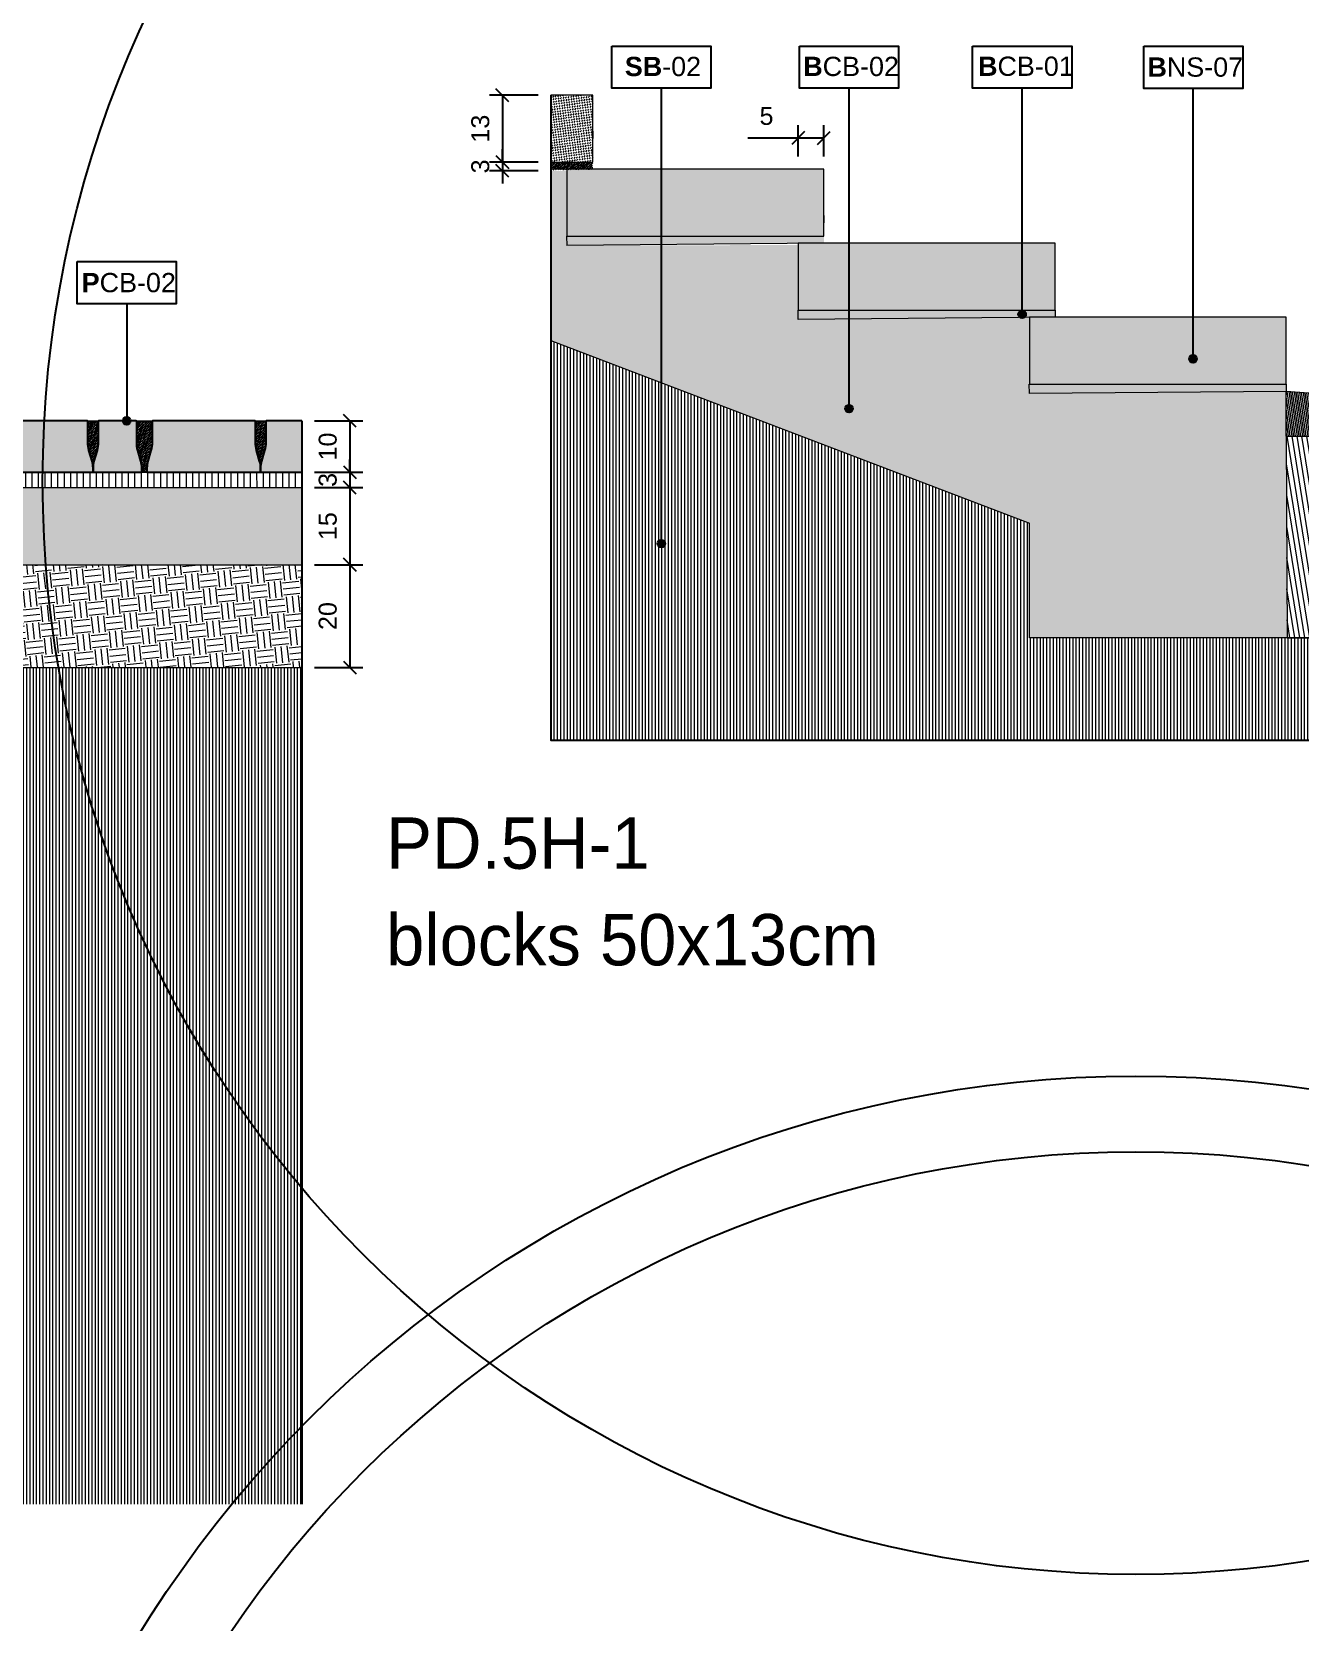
# Model space of a CAD drawing. Header units: metres. Extents: x -325 to 301, y -147 to 149.
# Drawn here: x 67.626 to 70.095, y 50.334 to 53.429 of the extents above; entities that cross this region are included whole.
import ezdxf

# ---------------------------------------------------------------- set-up
doc = ezdxf.new("R2010")
doc.units = ezdxf.units.M
doc.layers.get('Defpoints').update_dxf_attribs({"lineweight": 13})
doc.layers.add('-aux', color=50, linetype='Continuous', plot=False)
doc.layers.add('-AUX_MON', color=3, linetype='Continuous', plot=False)
doc.layers.add('0-TX-1_25', color=7, linetype='Continuous', true_color=0x3f4f7f)
doc.layers.add('EIT_3 TR sorra', color=7, linetype='Continuous', true_color=0xd8ceb0)
for name, color, linetype, lineweight, true_color in [('03-TR-Paviment_05_Open Joint Precast Pavements', 7, 'Continuous', 5, 0xb3b3b3), ('03-TR-Paviment_07_Precast Concrete Blocks', 7, 'Continuous', 5, 0xe7ddd0), ('03-TR-Paviment_08_Natural Stone Bleachers', 7, 'Continuous', 5, 0xafad9d), ('3-TR sorra granitica', 7, 'Continuous', 0, 0xf2dac9), ('3-TR tot_u', 7, 'Continuous', 5, 0x787878)]:
    doc.layers.add(name, color=color, linetype=linetype, lineweight=lineweight, true_color=true_color)
for name, color, linetype, lineweight in [('1-CM', 7, 'Continuous', 0), ('3-TR Formigó', 252, 'Continuous', 0), ('3-TR Seleccionat', 44, 'Continuous', 0), ('3-TR Tot-u', 37, 'Continuous', 0)]:
    doc.layers.add(name, color=color, linetype=linetype, lineweight=lineweight)
for name, color, linetype in [('1-L- kodolé', 7, 'Continuous'), ('1-SECCIÓ', 1, 'Continuous'), ('A-KEYPLAN_HATCH', 7, 'Continuous'), ('A_TEXT_2', 7, 'Continuous')]:
    doc.layers.add(name, color=color, linetype=linetype)
doc.styles.get("Standard").update_dxf_attribs({"font": 'arial.ttf'})
doc.styles.add('x-llegenda materials$0$ENGRAVERS', font='TT0586M.TTF')
doc.dimstyles.new('ISO-25', dxfattribs={"dimtxt": 0.1, "dimasz": 0.1, "dimexe": 0.1, "dimexo": 0.1, "dimgap": 0.1, "dimtad": 1, "dimdec": 0, "dimlfac": 100, "dimzin": 9, "dimtxsty": 'Standard', "dimblk": 'OBLIQUE', "dimcen": 0.1, "dimadec": 0, "dimazin": 0, "dimtfac": 1, "dimtdec": 0, "dimtmove": 0, "dimatfit": 3, "dimldrblk": 'OBLIQUE', "dimfxl": 1, "dimarcsym": 0})
pattern_1 = [(44.4325457, (43.3993126, -17.644973), (0.00187572522, 0.00661871837), [0.0085328125, -0.0017065625, 0, -0.0017065625])]

# ---------------------------------------------------------------- blocks, each defined once
blk = doc.blocks.new('hatch keyplan 2')
at = {"layer": 'A-KEYPLAN_HATCH'}
blk.add_lwpolyline([(0, 0.00548), (0.01287, 0.00548), (0.01287, 0), (0, 0)], close=True, dxfattribs=at)
blk = doc.blocks.new('hatch keyplan')
at = {"layer": 'A-KEYPLAN_HATCH'}
blk.add_blockref('hatch keyplan 2', (1.43058, 0.85215), dxfattribs=at)
blk = doc.blocks.new('B07')
at = {"layer": 'A-KEYPLAN_HATCH'}
blk.add_blockref('hatch keyplan', (-1.42958, -0.85215), dxfattribs=at)
at = {"layer": 'A_TEXT_2', "insert": (0.0002, 0.00401), "char_height": 0.0025, "attachment_point": 1}
blk.add_mtext_dynamic_manual_height_columns('\\pi0.00128;{\\fArial|b1|i0|c0|p34;B}NS-07', width=0.0145619, gutter_width=0.015, heights=[0], dxfattribs=at)
blk = doc.blocks.new('B-CB01')
at = {"layer": 'A-KEYPLAN_HATCH'}
blk.add_blockref('hatch keyplan', (-1.43058, -0.85215), dxfattribs=at)
at = {"layer": 'A_TEXT_2', "insert": (-0.0008, 0.00411), "char_height": 0.0025, "attachment_point": 1}
blk.add_mtext_dynamic_manual_height_columns('\\pi0.00152;{\\fArial|b1|i0|c0|p34;B}CB-01', width=0.0145619, gutter_width=0.015, heights=[0], dxfattribs=at)
blk = doc.blocks.new('B-CB02')
at = {"layer": 'A-KEYPLAN_HATCH'}
blk.add_blockref('hatch keyplan', (-1.43058, -0.85215), dxfattribs=at)
at = {"layer": 'A_TEXT_2', "insert": (-0.0008, 0.00409), "char_height": 0.0025, "attachment_point": 1}
blk.add_mtext_dynamic_manual_height_columns('\\pi0.00129;{\\fArial|b1|i0|c0|p34;B}CB-02', width=0.0145619, gutter_width=0.015, heights=[0], dxfattribs=at)
blk = doc.blocks.new('SB-02')
at = {"layer": 'A-KEYPLAN_HATCH'}
blk.add_blockref('hatch keyplan', (-1.43058, -0.85215), dxfattribs=at)
at = {"layer": 'A_TEXT_2', "insert": (-0.0008, 0.00408), "char_height": 0.0025, "attachment_point": 1}
blk.add_mtext_dynamic_manual_height_columns('\\pi0.00249;{\\fArial|b1|i0|c0|p34;SB}-02', width=0.0145619, gutter_width=0.015, heights=[0], dxfattribs=at)
blk = doc.blocks.new('_Oblique')
at = {"color": 0, "lineweight": -2}
blk.add_line((-0.5, -0.5), (0.5, 0.5), dxfattribs=at)
blk = doc.blocks.new('*D59')
at = {"layer": '0-TX-1_25', "color": 0, "lineweight": -2, "transparency": 16777216}
for p, q in [((69.1176, 53.1866), (69.1176, 53.2474)), ((69.1676, 53.1866), (69.1676, 53.2474)), ((69.1176, 53.2224), (69.0194, 53.2224)), ((69.1676, 53.2224), (69.1176, 53.2224))]:
    blk.add_line(p, q, dxfattribs=at)
at = {"layer": 'Defpoints', "color": 0, "transparency": 16777216}
for p in [(69.1176, 53.2224), (69.1176, 53.1616), (69.1676, 53.1616)]:
    blk.add_point(p, dxfattribs=at)
at = {"layer": '0-TX-1_25', "color": 0, "lineweight": -2, "transparency": 16777216, "xscale": 0.025, "yscale": 0.025, "zscale": 0.025, "rotation": 180}
blk.add_blockref('_Oblique', (69.1176, 53.2224), dxfattribs=at)
at = {"layer": '0-TX-1_25', "color": 0, "lineweight": -2, "transparency": 16777216, "xscale": 0.025, "yscale": 0.025, "zscale": 0.025}
blk.add_blockref('_Oblique', (69.1676, 53.2224), dxfattribs=at)
at = {"layer": '0-TX-1_25', "color": 0, "transparency": 16777216, "insert": (69.056, 53.2652), "char_height": 0.035, "attachment_point": 5}
blk.add_mtext('5', dxfattribs=at)
blk = doc.blocks.new('POINT')
at = {"layer": '0-TX-1_25'}
h = blk.add_hatch(dxfattribs=at)
h.set_pattern_fill('ANGLE', color=256)
h.set_pattern_definition([(0, (-83.747, -12.726), (0, 6.985), [5.08, -1.905]), (90, (-83.747, -12.726), (-6.985, 4e-16), [5.08, -1.905])])
edge = h.paths.add_edge_path()
edge.add_arc((0, 0), 0.0075, 0, 360)
h = blk.add_hatch(color=256, dxfattribs=at)
h.dxf.hatch_style = 1
edge = h.paths.add_edge_path()
edge.add_arc((0, 0), 0.0075, 0, 360)
blk.add_circle((0, 0), 0.0075, dxfattribs=at)
blk = doc.blocks.new('*D251')
at = {"layer": '0-TX-1_25', "color": 0, "lineweight": -2, "transparency": 16777216}
for p, q in [((68.6112, 53.3056), (68.5169, 53.3056)), ((68.5419, 53.3056), (68.5419, 53.1756)), ((68.6112, 53.1756), (68.5169, 53.1756))]:
    blk.add_line(p, q, dxfattribs=at)
at = {"layer": 'Defpoints', "color": 0, "transparency": 16777216}
for p in [(68.6362, 53.3056), (68.5419, 53.1756), (68.6362, 53.1756)]:
    blk.add_point(p, dxfattribs=at)
at = {"layer": '0-TX-1_25', "color": 0, "lineweight": -2, "transparency": 16777216, "xscale": 0.025, "yscale": 0.025, "zscale": 0.025}
for p, rotation in [((68.5419, 53.3056), 90), ((68.5419, 53.1756), 270)]:
    blk.add_blockref('_Oblique', p, dxfattribs=dict(at, rotation=rotation))
at = {"layer": '0-TX-1_25', "color": 0, "transparency": 16777216, "insert": (68.499, 53.2406), "char_height": 0.035, "attachment_point": 5, "rotation": 90}
blk.add_mtext('13', dxfattribs=at)
blk = doc.blocks.new('*D252')
at = {"layer": '0-TX-1_25', "color": 0, "lineweight": -2, "transparency": 16777216}
for p, q in [((68.5419, 53.1756), (68.5419, 53.2006)), ((68.6112, 53.1756), (68.5169, 53.1756)), ((68.6113, 53.1586), (68.5169, 53.1586)), ((68.5419, 53.1756), (68.5419, 53.1586)), ((68.5419, 53.1586), (68.5419, 53.1336))]:
    blk.add_line(p, q, dxfattribs=at)
at = {"layer": 'Defpoints', "color": 0, "transparency": 16777216}
for p in [(68.5419, 53.1586), (68.6362, 53.1756), (68.6363, 53.1586)]:
    blk.add_point(p, dxfattribs=at)
at = {"layer": '0-TX-1_25', "color": 0, "lineweight": -2, "transparency": 16777216, "xscale": 0.025, "yscale": 0.025, "zscale": 0.025}
for p, rotation in [((68.5419, 53.1756), 270), ((68.5419, 53.1586), 90)]:
    blk.add_blockref('_Oblique', p, dxfattribs=dict(at, rotation=rotation))
at = {"layer": '0-TX-1_25', "color": 0, "transparency": 16777216, "insert": (68.499, 53.1671), "char_height": 0.035, "attachment_point": 5, "rotation": 90}
blk.add_mtext('3', dxfattribs=at)
blk = doc.blocks.new('PCB03')
at = {"layer": 'A-KEYPLAN_HATCH'}
blk.add_blockref('hatch keyplan', (-1.42958, -0.85215), dxfattribs=at)
at = {"layer": 'A_TEXT_2', "insert": (0.0002, 0.00399), "char_height": 0.0025, "attachment_point": 1}
blk.add_mtext_dynamic_manual_height_columns('\\pi0.00139;{\\fArial|b1|i0|c0|p34;P}CB-02', width=0.0145619, gutter_width=0.015, heights=[0], dxfattribs=at)
blk = doc.blocks.new('*D1527')
at = {"layer": '0-TX-1_25', "color": 0, "lineweight": -2, "transparency": 16777216}
for p, q in [((68.1762, 52.6719), (68.2699, 52.6719)), ((68.2449, 52.6719), (68.2449, 52.5719)), ((68.1762, 52.5719), (68.2699, 52.5719))]:
    blk.add_line(p, q, dxfattribs=at)
at = {"layer": 'Defpoints', "color": 0, "transparency": 16777216}
for p in [(68.1512, 52.6719), (68.1512, 52.5719), (68.2449, 52.5719)]:
    blk.add_point(p, dxfattribs=at)
at = {"layer": '0-TX-1_25', "color": 0, "lineweight": -2, "transparency": 16777216, "xscale": 0.025, "yscale": 0.025, "zscale": 0.025}
for p, rotation in [((68.2449, 52.6719), 90), ((68.2449, 52.5719), 270)]:
    blk.add_blockref('_Oblique', p, dxfattribs=dict(at, rotation=rotation))
at = {"layer": '0-TX-1_25', "color": 0, "transparency": 16777216, "insert": (68.202, 52.6219), "char_height": 0.035, "attachment_point": 5, "rotation": 90}
blk.add_mtext('10', dxfattribs=at)
blk = doc.blocks.new('*D1528')
at = {"layer": '0-TX-1_25', "color": 0, "lineweight": -2, "transparency": 16777216}
for p, q in [((68.2449, 52.5719), (68.2449, 52.5969)), ((68.1762, 52.5719), (68.2699, 52.5719)), ((68.2449, 52.5719), (68.2449, 52.5419)), ((68.1762, 52.5419), (68.2699, 52.5419)), ((68.2449, 52.5419), (68.2449, 52.5169))]:
    blk.add_line(p, q, dxfattribs=at)
at = {"layer": 'Defpoints', "color": 0, "transparency": 16777216}
for p in [(68.1512, 52.5719), (68.1512, 52.5419), (68.2449, 52.5419)]:
    blk.add_point(p, dxfattribs=at)
at = {"layer": '0-TX-1_25', "color": 0, "lineweight": -2, "transparency": 16777216, "xscale": 0.025, "yscale": 0.025, "zscale": 0.025}
for p, rotation in [((68.2449, 52.5719), 270), ((68.2449, 52.5419), 90)]:
    blk.add_blockref('_Oblique', p, dxfattribs=dict(at, rotation=rotation))
at = {"layer": '0-TX-1_25', "color": 0, "transparency": 16777216, "insert": (68.202, 52.5569), "char_height": 0.035, "attachment_point": 5, "rotation": 90}
blk.add_mtext('3', dxfattribs=at)
blk = doc.blocks.new('*D1529')
at = {"layer": '0-TX-1_25', "color": 0, "lineweight": -2, "transparency": 16777216}
for p, q in [((68.1762, 52.3919), (68.2699, 52.3919)), ((68.2449, 52.3919), (68.2449, 52.1919)), ((68.1762, 52.1919), (68.2699, 52.1919))]:
    blk.add_line(p, q, dxfattribs=at)
at = {"layer": 'Defpoints', "color": 0, "transparency": 16777216}
for p in [(68.1512, 52.3919), (68.1512, 52.1919), (68.2449, 52.1919)]:
    blk.add_point(p, dxfattribs=at)
at = {"layer": '0-TX-1_25', "color": 0, "lineweight": -2, "transparency": 16777216, "xscale": 0.025, "yscale": 0.025, "zscale": 0.025}
for p, rotation in [((68.2449, 52.3919), 90), ((68.2449, 52.1919), 270)]:
    blk.add_blockref('_Oblique', p, dxfattribs=dict(at, rotation=rotation))
at = {"layer": '0-TX-1_25', "color": 0, "transparency": 16777216, "insert": (68.202, 52.2919), "char_height": 0.035, "attachment_point": 5, "rotation": 90}
blk.add_mtext('20', dxfattribs=at)
blk = doc.blocks.new('*D2808')
at = {"layer": '0-TX-1_25', "color": 0, "lineweight": -2, "transparency": 16777216}
for p, q in [((68.1762, 52.5419), (68.2699, 52.5419)), ((68.2449, 52.5419), (68.2449, 52.3919)), ((68.1762, 52.3919), (68.2699, 52.3919))]:
    blk.add_line(p, q, dxfattribs=at)
at = {"layer": 'Defpoints', "color": 0, "transparency": 16777216}
for p in [(68.1512, 52.5419), (68.1512, 52.3919), (68.2449, 52.3919)]:
    blk.add_point(p, dxfattribs=at)
at = {"layer": '0-TX-1_25', "color": 0, "lineweight": -2, "transparency": 16777216, "xscale": 0.025, "yscale": 0.025, "zscale": 0.025}
for p, rotation in [((68.2449, 52.5419), 90), ((68.2449, 52.3919), 270)]:
    blk.add_blockref('_Oblique', p, dxfattribs=dict(at, rotation=rotation))
at = {"layer": '0-TX-1_25', "color": 0, "transparency": 16777216, "insert": (68.202, 52.4669), "char_height": 0.035, "attachment_point": 5, "rotation": 90}
blk.add_mtext('15', dxfattribs=at)

msp = doc.modelspace()

# ---------------------------------------------------------------- hatches: boundary and pattern name
at = {"layer": '03-TR-Paviment_05_Open Joint Precast Pavements'}
h = msp.add_hatch(color=256, dxfattribs=at)
h.dxf.hatch_style = 1
edge = h.paths.add_edge_path()
edge.add_line((67.745, 52.5719), (67.745, 52.5801))
edge.add_arc((67.6966, 52.5801), 0.0484, 360, 375.999)
edge.add_line((67.7432, 52.5934), (67.7372, 52.6142))
edge.add_arc((67.7921, 52.6299), 0.0571, 180, 195.999, ccw=False)
edge.add_line((67.735, 52.6299), (67.735, 52.671))
edge.add_line((67.735, 52.671), (67.7342, 52.671))
edge.add_line((67.7342, 52.671), (67.7342, 52.6719))
edge.add_line((67.7342, 52.6719), (67.5884, 52.6719))
edge.add_line((67.5884, 52.6719), (67.5884, 52.671))
edge.add_line((67.5884, 52.671), (67.5876, 52.671))
edge.add_line((67.5876, 52.671), (67.5876, 52.6299))
edge.add_arc((67.5304, 52.6299), 0.0571, 344.001, 360, ccw=False)
edge.add_line((67.5854, 52.6142), (67.5794, 52.5934))
edge.add_arc((67.626, 52.5801), 0.0484, 164.001, 180)
edge.add_line((67.5775, 52.5801), (67.5775, 52.5719))
edge.add_line((67.5775, 52.5719), (67.745, 52.5719))
h = msp.add_hatch(color=256, dxfattribs=at)
h.dxf.hatch_style = 1
edge = h.paths.add_edge_path()
edge.add_line((67.84, 52.5719), (67.84, 52.5801))
edge.add_arc((67.7916, 52.5801), 0.0484, 0, 15.999)
edge.add_line((67.8381, 52.5934), (67.8322, 52.6142))
edge.add_arc((67.8871, 52.6299), 0.0571, 180, 195.999, ccw=False)
edge.add_line((67.83, 52.6299), (67.83, 52.671))
edge.add_line((67.83, 52.671), (67.8292, 52.671))
edge.add_line((67.8292, 52.671), (67.8292, 52.6719))
edge.add_line((67.8292, 52.6719), (67.7559, 52.6719))
edge.add_line((67.7559, 52.6719), (67.7559, 52.671))
edge.add_line((67.7559, 52.671), (67.7551, 52.671))
edge.add_line((67.7551, 52.671), (67.7551, 52.6299))
edge.add_arc((67.6979, 52.6299), 0.0571, -15.999, 0, ccw=False)
edge.add_line((67.7529, 52.6142), (67.7469, 52.5934))
edge.add_arc((67.7934, 52.5801), 0.0484, 164.001, 180)
edge.add_line((67.745, 52.5801), (67.745, 52.5719))
edge.add_line((67.745, 52.5719), (67.84, 52.5719))
h = msp.add_hatch(color=256, dxfattribs=at)
h.dxf.hatch_style = 1
edge = h.paths.add_edge_path()
edge.add_line((68.0712, 52.5719), (68.0712, 52.5801))
edge.add_arc((68.0228, 52.5801), 0.0484, 0, 15.999)
edge.add_line((68.0694, 52.5934), (68.0634, 52.6142))
edge.add_arc((68.1183, 52.6299), 0.0571, 180, 195.999, ccw=False)
edge.add_line((68.0612, 52.6299), (68.0612, 52.671))
edge.add_line((68.0612, 52.671), (68.0604, 52.671))
edge.add_line((68.0604, 52.671), (68.0604, 52.6719))
edge.add_line((68.0604, 52.6719), (67.8608, 52.6719))
edge.add_line((67.8608, 52.6719), (67.8608, 52.671))
edge.add_line((67.8608, 52.671), (67.86, 52.671))
edge.add_line((67.86, 52.671), (67.86, 52.6299))
edge.add_arc((67.8029, 52.6299), 0.0571, -15.999, 0, ccw=False)
edge.add_line((67.8578, 52.6142), (67.8519, 52.5934))
edge.add_arc((67.8984, 52.5801), 0.0484, 164.001, 180)
edge.add_line((67.85, 52.5801), (67.85, 52.5719))
edge.add_line((67.85, 52.5719), (68.0712, 52.5719))
h = msp.add_hatch(color=256, dxfattribs=at)
h.dxf.hatch_style = 1
edge = h.paths.add_edge_path()
edge.add_line((68.1512, 52.6719), (68.1512, 52.5719))
edge.add_line((68.1512, 52.5719), (68.0712, 52.5719))
edge.add_line((68.0712, 52.5719), (68.0712, 52.5801))
edge.add_arc((68.1196, 52.5801), 0.0484, 164.001, 180, ccw=False)
edge.add_line((68.0731, 52.5934), (68.0791, 52.6142))
edge.add_arc((68.0241, 52.6299), 0.0571, 344.001, 360)
edge.add_line((68.0813, 52.6299), (68.0813, 52.671))
edge.add_line((68.0813, 52.671), (68.0821, 52.671))
edge.add_line((68.0821, 52.671), (68.0821, 52.6719))
edge.add_line((68.0821, 52.6719), (68.1512, 52.6719))
at = {"layer": '03-TR-Paviment_07_Precast Concrete Blocks'}
h = msp.add_hatch(dxfattribs=at)
h.set_pattern_fill('ANSI31', color=256, scale=0.001075, angle=233.432546, style=0, double=1)
h.paths.add_polyline_path([(70.0676, 52.7293), (70.0676, 52.6421), (70.3676, 52.6421), (70.3676, 52.7293), (70.2168, 52.7182)])
at = {"layer": '03-TR-Paviment_08_Natural Stone Bleachers'}
h = msp.add_hatch(dxfattribs=at)
h.set_pattern_fill('DASH', color=256, scale=0.0011, angle=233, style=0, double=1)
h.set_pattern_definition([(233, (4.2133313, 0.5822485), (0.00068739555, -0.00489107349), [0.0034925, -0.0034925])])
h.paths.add_polyline_path([(68.6362, 53.3056), (68.6362, 53.1756), (68.7176, 53.1756), (68.7176, 53.3056)])
h = msp.add_hatch(dxfattribs=at)
h.set_pattern_fill('DASH', color=256, scale=0.0011, angle=233, style=0, double=1)
h.set_pattern_definition([(233, (4.6633313, 0.4381657), (0.00068739555, -0.00489107349), [0.0034925, -0.0034925])])
h.paths.add_polyline_path([(68.6676, 53.1616), (68.6676, 53.0316), (69.1676, 53.0316), (69.1676, 53.1616)])
h = msp.add_hatch(dxfattribs=at)
h.set_pattern_fill('DASH', color=256, scale=0.0011, angle=233, style=0, double=1)
h.set_pattern_definition([(233, (5.1133313, 0.294083), (0.00068739555, -0.00489107349), [0.0034925, -0.0034925])])
h.paths.add_polyline_path([(69.1176, 53.0175), (69.1176, 52.8875), (69.6176, 52.8875), (69.6176, 53.0175)])
h = msp.add_hatch(dxfattribs=at)
h.set_pattern_fill('DASH', color=256, scale=0.0011, angle=233, style=0, double=1)
h.set_pattern_definition([(233, (5.5633313, 0.15), (0.00068739555, -0.00489107349), [0.0034925, -0.0034925])])
h.paths.add_polyline_path([(69.5676, 52.8734), (69.5676, 52.7434), (70.0676, 52.7434), (70.0676, 52.8734)])
at = {"layer": '3-TR Formigó'}
h = msp.add_hatch(dxfattribs=at)
h.set_pattern_fill('ANSI31', color=256, scale=0.003, angle=234.1752)
h.set_pattern_definition([(279.175244, (-139.538644, 8.5886), (0.00940313004, 0.0015188056), [])])
h.paths.add_polyline_path([(70.0692, 52.2493), (70.4054, 52.2493), (70.3676, 52.6421), (70.0676, 52.6421), (70.0684, 52.5845)])
at = {"layer": '3-TR Seleccionat'}
h = msp.add_hatch(dxfattribs=at)
h.set_pattern_fill('ANSI31', color=256, scale=0.002, angle=225, style=0)
h.set_pattern_definition([(270, (-130.816933, 4.915966), (0.00635, -2e-18), [])])
h.paths.add_polyline_path([(68.6362, 52.8283), (68.6362, 52.0493), (71.6328, 52.0499), (71.633, 52.2493), (70.0693, 52.2493), (69.5676, 52.2493), (69.5676, 52.4729)])
h = msp.add_hatch(dxfattribs=at)
h.set_pattern_fill('ANSI31', color=256, scale=0.002, angle=225, style=0)
h.set_pattern_definition([(270, (60.9995467, 50.830756), (0.00635, -2e-18), [])])
h.paths.add_polyline_path([(66.8853, 52.1919), (66.8853, 51.991), (66.4853, 51.991), (66.4853, 52.0949), (66.3853, 52.0949), (64.4259, 51.3781), (64.4259, 51.141), (64.0259, 51.141), (61.1512, 51.141), (61.1527, 51.0258), (61.1512, 50.5633), (68.1514, 50.5632), (68.1512, 52.1919)])
at = {"layer": '3-TR sorra granitica'}
h = msp.add_hatch(dxfattribs=at)
h.set_pattern_fill('LINE', color=256, scale=0.1, angle=54.368, style=0)
h.set_pattern_definition([(90.014497, (92.249031, 260.732719), (-0.0124999996, -3.1627e-06), [])])
h.paths.add_polyline_path([(68.1514, 52.5707), (68.1509, 52.5415), (68.1512, 52.5415), (68.1512, 52.5707)], flags=16)
h.paths.add_polyline_path([(68.0656, 52.5407), (68.1502, 52.5407), (68.1522, 52.5707), (67.4859, 52.5707), (67.4859, 52.5919), (66.8859, 52.5919), (66.8859, 52.541)])
at = {"layer": '3-TR Tot-u'}
h = msp.add_hatch(dxfattribs=at)
h.set_pattern_fill('EARTH', color=256, scale=0.005, angle=-84.0741)
h.set_pattern_definition([(275.925852, (4.36218, -27.194984), (0.034858251, -0.028302426), [0.03175, -0.03175]), (275.925852, (4.374024, -27.193755), (0.034858251, -0.028302426), [0.03175, -0.03175]), (275.925852, (4.385867, -27.192526), (0.034858251, -0.028302426), [0.03175, -0.03175]), (5.925852, (4.390224, -27.196064), (0.028302426, 0.034858251), [0.03175, -0.03175]), (5.925852, (4.391453, -27.207906), (0.028302426, 0.034858251), [0.03175, -0.03175]), (5.925852, (4.392682, -27.21975), (0.028302426, 0.034858251), [0.03175, -0.03175])])
h.paths.add_polyline_path([(68.1512, 52.1925), (68.1511, 52.3924), (68.1804, 52.3924), (66.8884, 52.3919), (66.8884, 52.1919)])
at = {"layer": '3-TR tot_u'}
h = msp.add_hatch(dxfattribs=at)
h.set_pattern_fill('AR-CONC', color=256, scale=0.0002, angle=90.2664)
h.set_pattern_definition([(140.2664143104, (269984.931893, -738410.930217), (0.0030183585511, 0.0364513625844), [0.00381, -0.04191]), (85.2664143104, (269984.931893, -738410.930217), (-0.0381781810675, -0.0072262829332), [0.003048, -0.033528116834]), (190.7178590104, (269984.932144, -738410.92718), (-0.0351598209585, 0.0292250795622), [0.00323800176, -0.03561804892]), (136.4506143104, (269984.921733, -738410.930265), (0.0081562825582, 0.0542543196878), [0.005715, -0.062865]), (186.9019719204, (269984.922413, -738410.925743), (-0.049705465848, 0.047250217616), [0.004857004628, -0.053427121632]), (81.45056548, (269984.921733, -738410.930265), (-0.0497054658455, 0.0472502176188), [0.004571993414, -0.050291946384]), (111.2664143104, (269984.92425, -738410.925173), (0.0203118235131, 0.0304176527954), [0.00381, -0.04191]), (56.2664143104, (269984.92425, -738410.925173), (-0.0368946682902, 0.0121889849718), [0.003048, -0.033528]), (161.7178593104, (269984.925942, -738410.922638), (-0.016582844967, 0.0426066376987), [0.00323800176, -0.03561798752]), (127.7664143104, (269984.931893, -738410.930217), (-0.0169136972324, 0.00053908133522), [0, -0.0331216, 0, -0.034036, 0, -0.033655]), (97.7664143104, (269984.931893, -738410.930217), (-0.02009803784808, 0.0132706243038), [0, -0.0194056, 0, -0.0323596, 0, -0.012827]), (57.7664143104, (269984.931946, -738410.941546), (0.00101964285024, 0.02712315336895), [0, -0.0127, 0, -0.039624, 0, -0.052578]), (47.7664143104, (269984.93197, -738410.946626), (-0.0052229971542, 0.0296018704426), [0, -0.01651, 0, -0.0263144, 0, -0.037338])])
h.paths.add_polyline_path([(68.6362, 53.1586), (68.6362, 52.8283), (69.5676, 52.4729), (69.5676, 52.2493), (70.0693, 52.2493), (70.0676, 52.527), (70.0676, 52.7293), (69.5677, 52.7251), (69.5675, 52.7434), (69.5676, 52.8734), (69.1176, 52.8692), (69.1175, 53.0141), (68.6676, 53.0132), (68.6674, 53.0672), (68.6678, 53.1584)])
h = msp.add_hatch(dxfattribs=at)
h.set_pattern_fill('AR-CONC', color=256, scale=0.00025, angle=92.9928)
h.set_pattern_definition([(142.992814, (4.36218, -27.194984), (0.001601339, 0.045692094), [0.0047625, -0.0523875]), (87.992814, (4.36218, -27.194984), (-0.047239044, -0.011292642), [0.00381, -0.041910146]), (193.44426, (4.362315, -27.191177), (-0.045637704, 0.034399452), [0.004047502, -0.044522561]), (139.177014, (4.3495, -27.19565), (0.00695794, 0.068226093), [0.00714375, -0.07858125]), (189.62837, (4.35008, -27.18996), (-0.064870924, 0.05604051), [0.006071256, -0.0667839]), (84.176966, (4.3495, -27.19565), (-0.064870924, 0.05604051), [0.00571499, -0.062864933]), (113.992814, (4.352338, -27.18914), (0.023552455, 0.039186736), [0.0047625, -0.0523875]), (58.992814, (4.35234, -27.18914), (-0.04679087, 0.013025288), [0.00381, -0.04191]), (164.44426, (4.3543, -27.185875), (-0.023238414, 0.052212023), [0.004047502, -0.044522484]), (130.492814, (4.362181, -27.194984), (-0.021150243, -0.000332572), [0, -0.041402, 0, -0.042545, 0, -0.04206875]), (100.492814, (4.362181, -27.194984), (-0.02588316, 0.015374507), [0, -0.024257, 0, -0.0404495, 0, -0.01603375]), (60.492814, (4.36292, -27.209125), (-0.000339588, 0.033926191), [0, -0.015875, 0, -0.04953, 0, -0.0657225]), (50.492814, (4.363252, -27.215467), (-0.0082814355, 0.036649903), [0, -0.0206375, 0, -0.032893, 0, -0.0466725])])
h.paths.add_polyline_path([(68.1238, 52.3919), (68.1519, 52.3919), (68.1504, 52.5415), (66.9043, 52.5407), (66.8884, 52.5406), (66.8884, 52.3919), (68.1125, 52.3919)])
h.paths.add_polyline_path([(68.1512, 52.3919), (68.1511, 52.5404), (68.1512, 52.5404), (68.1508, 52.5404), (68.1515, 52.3919)])
at = {"layer": 'EIT_3 TR sorra'}
h = msp.add_hatch(dxfattribs=at)
h.set_pattern_fill('ANSI36', color=256, scale=0.001075, angle=-0.5675, style=0, double=1)
h.set_pattern_definition([(44.43255, (67.0434786, 54.8648616), (0.001875725, 0.0066187184), [0.0085328125, -0.0017065625, 0, -0.0017065625])])
h.paths.add_polyline_path([(68.6362, 53.1756), (68.6362, 53.161), (68.7176, 53.1616), (68.7176, 53.1756)])
h = msp.add_hatch(dxfattribs=at)
h.set_pattern_fill('ANSI36', color=256, scale=0.001075, angle=-0.5675, style=0, double=1)
h.set_pattern_definition([(44.43255, (67.4934786, 54.7207787), (0.001875725, 0.0066187184), [0.0085328125, -0.0017065625, 0, -0.0017065625])])
h.paths.add_polyline_path([(68.6675, 53.0316), (69.1676, 53.0316), (69.1676, 53.0175), (68.6677, 53.0132)])
h = msp.add_hatch(dxfattribs=at)
h.set_pattern_fill('ANSI36', color=256, scale=0.001075, angle=-0.5675, style=0, double=1)
h.set_pattern_definition([(44.43255, (67.9434786, 54.576696), (0.001875725, 0.0066187184), [0.0085328125, -0.0017065625, 0, -0.0017065625])])
h.paths.add_polyline_path([(69.1175, 52.8875), (69.6176, 52.8875), (69.6176, 52.8734), (69.1177, 52.8691)])
h = msp.add_hatch(dxfattribs=at)
h.set_pattern_fill('ANSI36', color=256, scale=0.001075, angle=-0.5675, style=0, double=1)
h.set_pattern_definition([(44.43255, (68.3934786, 54.432613), (0.001875725, 0.0066187184), [0.0085328125, -0.0017065625, 0, -0.0017065625])])
h.paths.add_polyline_path([(69.5675, 52.7434), (70.0676, 52.7434), (70.0676, 52.7293), (69.5677, 52.7251)])
h = msp.add_hatch(dxfattribs=at)
h.set_pattern_fill('ANSI36', color=256, scale=0.001075, angle=-0.5675, style=0, double=1)
h.set_pattern_definition(pattern_1)
edge = h.paths.add_edge_path()
edge.add_line((67.745, 52.5719), (67.745, 52.5801))
edge.add_arc((67.6966, 52.5801), 0.0484, 360, 375.999)
edge.add_line((67.7432, 52.5934), (67.7372, 52.6142))
edge.add_arc((67.7921, 52.6299), 0.0571, 180, 195.999, ccw=False)
edge.add_line((67.735, 52.6299), (67.735, 52.671))
edge.add_line((67.735, 52.671), (67.7551, 52.671))
edge.add_line((67.7551, 52.671), (67.7551, 52.6299))
edge.add_arc((67.6979, 52.6299), 0.0571, -15.999, 0, ccw=False)
edge.add_line((67.7529, 52.6142), (67.7469, 52.5934))
edge.add_arc((67.7934, 52.5801), 0.0484, 164.001, 180)
edge.add_line((67.745, 52.5801), (67.745, 52.5719))
h = msp.add_hatch(dxfattribs=at)
h.set_pattern_fill('ANSI36', color=256, scale=0.001075, angle=-0.5675, style=0, double=1)
h.set_pattern_definition(pattern_1)
edge = h.paths.add_edge_path()
edge.add_line((67.85, 52.5719), (67.84, 52.5719))
edge.add_line((67.84, 52.5719), (67.84, 52.5801))
edge.add_arc((67.7916, 52.5801), 0.0484, 360, 375.999)
edge.add_line((67.8381, 52.5934), (67.8322, 52.6142))
edge.add_arc((67.8871, 52.6299), 0.0571, 180, 195.999, ccw=False)
edge.add_line((67.83, 52.6299), (67.83, 52.671))
edge.add_line((67.83, 52.671), (67.86, 52.671))
edge.add_line((67.86, 52.671), (67.86, 52.6299))
edge.add_arc((67.8029, 52.6299), 0.0571, -15.999, 0, ccw=False)
edge.add_line((67.8578, 52.6142), (67.8519, 52.5934))
edge.add_arc((67.8984, 52.5801), 0.0484, 164.001, 180)
edge.add_line((67.85, 52.5801), (67.85, 52.5719))
edge.add_line((67.85, 52.5719), (67.84, 52.5719))
h = msp.add_hatch(dxfattribs=at)
h.set_pattern_fill('ANSI36', color=256, scale=0.001075, angle=-0.5675, style=0, double=1)
h.set_pattern_definition(pattern_1)
edge = h.paths.add_edge_path()
edge.add_line((68.0712, 52.5719), (68.0712, 52.5801))
edge.add_arc((68.0228, 52.5801), 0.0484, 360, 375.999)
edge.add_line((68.0694, 52.5934), (68.0634, 52.6142))
edge.add_arc((68.1183, 52.6299), 0.0571, 180, 195.999, ccw=False)
edge.add_line((68.0612, 52.6299), (68.0612, 52.671))
edge.add_line((68.0612, 52.671), (68.0813, 52.671))
edge.add_line((68.0813, 52.671), (68.0813, 52.6299))
edge.add_arc((68.0241, 52.6299), 0.0571, -15.999, 0, ccw=False)
edge.add_line((68.0791, 52.6142), (68.0731, 52.5934))
edge.add_arc((68.1196, 52.5801), 0.0484, 164.001, 180)
edge.add_line((68.0712, 52.5801), (68.0712, 52.5719))

# ---------------------------------------------------------------- linework, layer by layer
at = {"layer": '-aux'}
for points in [[(67.745, 52.5719), (67.745, 52.5719), (67.745, 52.5801, 0.069923), (67.7432, 52.5934), (67.7372, 52.6142, -0.069923), (67.735, 52.6299), (67.735, 52.671), (67.7551, 52.671), (67.7551, 52.6299, -0.069923), (67.7529, 52.6142), (67.7469, 52.5934, 0.069923), (67.745, 52.5801), (67.745, 52.5719), (67.745, 52.5719)], [(67.85, 52.5719), (67.84, 52.5719), (67.84, 52.5801, 0.069923), (67.8381, 52.5934), (67.8322, 52.6142, -0.069923), (67.83, 52.6299), (67.83, 52.671), (67.86, 52.671), (67.86, 52.6299, -0.069923), (67.8578, 52.6142), (67.8519, 52.5934, 0.069923), (67.85, 52.5801), (67.85, 52.5719), (67.84, 52.5719)], [(68.0712, 52.5719), (68.0712, 52.5719), (68.0712, 52.5801, 0.069923), (68.0694, 52.5934), (68.0634, 52.6142, -0.069923), (68.0612, 52.6299), (68.0612, 52.671), (68.0813, 52.671), (68.0813, 52.6299, -0.069923), (68.0791, 52.6142), (68.0731, 52.5934, 0.069923), (68.0712, 52.5801), (68.0712, 52.5719), (68.0712, 52.5719)]]:
    msp.add_lwpolyline(points, format="xyb", dxfattribs=at)
msp.add_lwpolyline([(71.6328, 52.0499), (68.6362, 52.0499)], dxfattribs=at)
at = {"layer": '-AUX_MON'}
for centre, radius in [((69.7749, 52.5543), 2.1279), ((69.7749, 49.1213), 2.2751), ((69.7749, 49.1213), 2.1279)]:
    msp.add_circle(centre, radius, dxfattribs=at)
at = {"layer": '0-TX-1_25'}
for points in [[(68.8513, 52.433), (68.8513, 53.3192)], [(69.2166, 52.6958), (69.2166, 53.3192)], [(69.5535, 52.8794), (69.5535, 53.3192)], [(69.8862, 52.7925), (69.8862, 53.3192)], [(67.8106, 52.8999), (67.8106, 52.6719)]]:
    msp.add_lwpolyline(points, dxfattribs=at)
at = {"layer": '1-CM'}
for p, q in [((68.7176, 53.2356), (68.7176, 53.2216)), ((68.7176, 53.2356), (68.7176, 53.2216)), ((68.7176, 53.1616), (68.6362, 53.161)), ((69.1676, 53.0716), (69.1676, 53.0575)), ((69.1676, 53.0716), (69.1676, 53.0575)), ((68.6678, 53.0132), (68.6676, 53.0316)), ((69.1676, 53.0175), (68.6676, 53.0132)), ((69.1178, 52.8691), (69.1176, 52.8875)), ((69.6176, 52.8734), (69.1176, 52.8691)), ((69.6176, 52.8875), (69.6176, 52.8734)), ((69.5676, 52.7251), (69.5674, 52.7434)), ((70.0676, 52.7293), (69.5676, 52.7251)), ((70.0676, 52.7434), (70.0676, 52.7293)), ((70.0676, 52.6421), (70.0676, 52.7293)), ((71.633, 52.2493), (70.0693, 52.2493))]:
    msp.add_line(p, q, dxfattribs=at)
for points in [[(68.6362, 53.1756), (68.7176, 53.1756), (68.7176, 53.3056), (68.6362, 53.3056)], [(68.6362, 52.8283), (69.5676, 52.4729)], [(70.3676, 52.7293), (70.2168, 52.7182), (70.0676, 52.7293)], [(70.0676, 52.6421), (70.0693, 52.2493), (69.5676, 52.2493), (69.5676, 52.3578)], [(70.0676, 52.6421), (70.3676, 52.6421)], [(70.0676, 52.6421), (70.0693, 52.2493), (70.4053, 52.2493)], [(66.8859, 52.5419), (68.1512, 52.5419)], [(70.0693, 52.2493), (69.5676, 52.2493), (69.5676, 52.4729)], [(66.8859, 52.3919), (68.1512, 52.3919)], [(66.8859, 52.1919), (68.1512, 52.1919)]]:
    msp.add_lwpolyline(points, dxfattribs=at)
for points in [[(68.6676, 53.1616), (68.6676, 53.0316), (69.1676, 53.0316), (69.1676, 53.1616)], [(69.1176, 53.0175), (69.1176, 52.8875), (69.6176, 52.8875), (69.6176, 53.0175)], [(69.5676, 52.8734), (69.5676, 52.7434), (70.0676, 52.7434), (70.0676, 52.8734)]]:
    msp.add_lwpolyline(points, close=True, dxfattribs=at)
at = {"layer": '1-L- kodolé'}
for points in [[(67.745, 52.5719), (67.745, 52.5801, 0.069923), (67.7432, 52.5934), (67.7372, 52.6142, -0.069923), (67.735, 52.6299), (67.735, 52.671), (67.7342, 52.671), (67.7342, 52.6719), (67.5884, 52.6719), (67.5884, 52.671), (67.5876, 52.671), (67.5876, 52.6299, -0.069923), (67.5854, 52.6142), (67.5794, 52.5934, 0.069923), (67.5775, 52.5801), (67.5775, 52.5719)], [(67.84, 52.5719), (67.84, 52.5801, 0.069923), (67.8381, 52.5934), (67.8322, 52.6142, -0.069923), (67.83, 52.6299), (67.83, 52.671), (67.8292, 52.671), (67.8292, 52.6719), (67.7559, 52.6719), (67.7559, 52.671), (67.7551, 52.671), (67.7551, 52.6299, -0.069923), (67.7529, 52.6142), (67.7469, 52.5934, 0.069923), (67.745, 52.5801), (67.745, 52.5719)], [(68.0712, 52.5719), (68.0712, 52.5801, 0.069923), (68.0694, 52.5934), (68.0634, 52.6142, -0.069923), (68.0612, 52.6299), (68.0612, 52.671), (68.0604, 52.671), (68.0604, 52.6719), (67.8608, 52.6719), (67.8608, 52.671), (67.86, 52.671), (67.86, 52.6299, -0.069923), (67.8578, 52.6142), (67.8519, 52.5934, 0.069923), (67.85, 52.5801), (67.85, 52.5719)]]:
    msp.add_lwpolyline(points, format="xyb", close=True, dxfattribs=at)
msp.add_lwpolyline([(68.1512, 52.6719), (68.0821, 52.6719), (68.0821, 52.671), (68.0813, 52.671), (68.0813, 52.6299, -0.069923), (68.0791, 52.6142), (68.0731, 52.5934, 0.069923), (68.0712, 52.5801), (68.0712, 52.5719), (68.1512, 52.5719)], format="xyb", dxfattribs=at)
at = {"layer": '1-SECCIÓ'}
for p, q in [((68.6362, 53.3056), (68.6362, 52.0499)), ((68.1512, 52.6719), (68.1512, 50.5632))]:
    msp.add_line(p, q, dxfattribs=at)

# ---------------------------------------------------------------- block references
at = {"layer": '0-TX-1_25', "xscale": 15, "yscale": 15, "zscale": 15}
for name, p in [('SB-02', (68.7548, 53.3192)), ('B-CB02', (69.1201, 53.3192)), ('B-CB01', (69.4569, 53.3192)), ('B07', (69.7752, 53.3191)), ('PCB03', (67.6991, 52.8999))]:
    msp.add_blockref(name, p, dxfattribs=at)
at = {"layer": '0-TX-1_25'}
for p in [(69.5535, 52.8794), (69.8862, 52.7925), (69.2166, 52.6958), (67.8106, 52.6719), (68.8513, 52.433)]:
    msp.add_blockref('POINT', p, dxfattribs=at)

# ---------------------------------------------------------------- texts
at = {"layer": '-aux', "char_height": 0.1, "width": 19.210099, "attachment_point": 1, "style": 'x-llegenda materials$0$ENGRAVERS'}
for s, insert in [('PD.5H-1', (68.3156, 51.8999)), ('blocks 50x13cm', (68.3156, 51.712))]:
    msp.add_mtext(s, dxfattribs=dict(at, insert=insert))

# ---------------------------------------------------------------- dimensions: what is measured, and where the dimension line sits
at = {"layer": '0-TX-1_25'}
for base, p1, p2, picture, middle in [((68.5419, 53.1756), (68.6362, 53.3056), (68.6362, 53.1756), '*D251', (68.499, 53.2406)), ((68.2449, 52.5719), (68.1512, 52.6719), (68.1512, 52.5719), '*D1527', (68.202, 52.6219)), ((68.2449, 52.3919), (68.1512, 52.5419), (68.1512, 52.3919), '*D2808', (68.202, 52.4669)), ((68.2449, 52.1919), (68.1512, 52.3919), (68.1512, 52.1919), '*D1529', (68.202, 52.2919))]:
    dim = msp.add_linear_dim(base=base, p1=p1, p2=p2, angle=90, dimstyle='ISO-25', override={"dimtxt": 0.035, "dimasz": 0.025, "dimexe": 0.025, "dimexo": 0.025, "dimgap": 0.025, "dimblk1": 'Oblique', "dimblk2": 'Oblique', "dimsah": 1, "dimfxl": 0.1, "dimfxlon": 1, "dimarcsym": 1}, dxfattribs=at)
    dim.commit()
    dim.dimension.update_dxf_attribs({"geometry": picture, "text_midpoint": middle})
dim = msp.add_linear_dim(base=(69.1176, 53.2224), p1=(69.1676, 53.1616), p2=(69.1176, 53.1616), dimstyle='ISO-25', override={"dimtxt": 0.035, "dimasz": 0.025, "dimexe": 0.025, "dimexo": 0.025, "dimgap": 0.025, "dimblk1": 'Oblique', "dimblk2": 'Oblique', "dimsah": 1, "dimfxl": 0.1, "dimfxlon": 1, "dimarcsym": 1}, dxfattribs=at)
dim.commit()
dim.dimension.update_dxf_attribs({"geometry": '*D59', "text_midpoint": (69.056, 53.2652)})
dim = msp.add_linear_dim(base=(68.5419, 53.1586), p1=(68.6362, 53.1756), p2=(68.6363, 53.1586), angle=90, text='3', dimstyle='ISO-25', override={"dimtxt": 0.035, "dimasz": 0.025, "dimexe": 0.025, "dimexo": 0.025, "dimgap": 0.025, "dimblk1": 'Oblique', "dimblk2": 'Oblique', "dimsah": 1, "dimfxl": 0.1, "dimfxlon": 1, "dimarcsym": 1}, dxfattribs=at)
dim.commit()
dim.dimension.update_dxf_attribs({"geometry": '*D252', "text_midpoint": (68.5419, 53.1671), "dimtype": 160})
dim = msp.add_linear_dim(base=(68.2449, 52.5419), p1=(68.1512, 52.5719), p2=(68.1512, 52.5419), angle=90, dimstyle='ISO-25', override={"dimtxt": 0.035, "dimasz": 0.025, "dimexe": 0.025, "dimexo": 0.025, "dimgap": 0.025, "dimblk1": 'Oblique', "dimblk2": 'Oblique', "dimsah": 1, "dimfxl": 0.1, "dimfxlon": 1, "dimarcsym": 1}, dxfattribs=at)
dim.commit()
dim.dimension.update_dxf_attribs({"geometry": '*D1528', "text_midpoint": (68.2449, 52.5569), "dimtype": 160})

doc.saveas('drawing.dxf')
